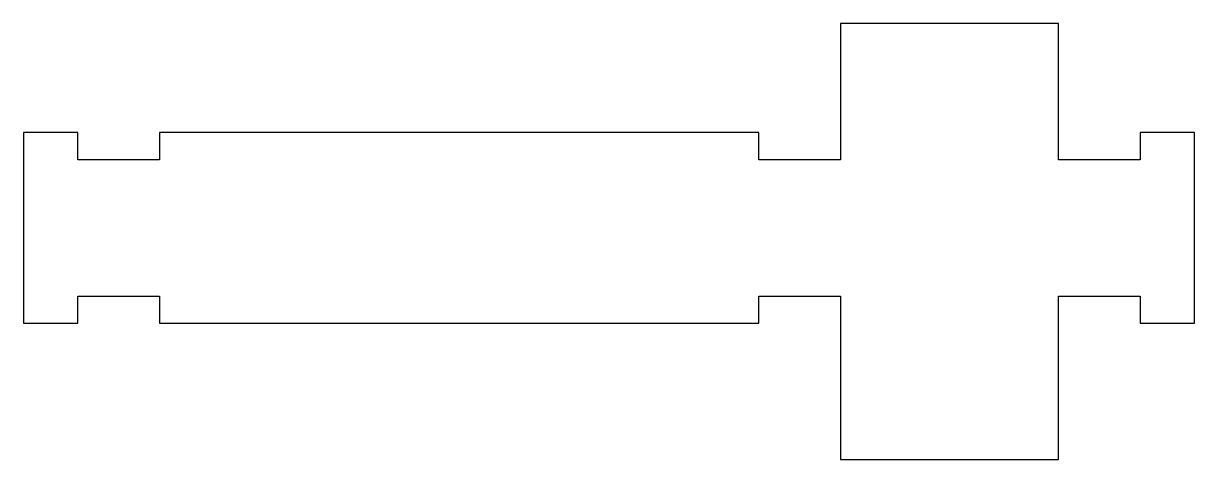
# Model space of a CAD drawing. Header units: millimetres. Extents: x -38 to 5, y -35.7 to -19.7.
import ezdxf

# ---------------------------------------------------------------- set-up
doc = ezdxf.new("R2010")
doc.units = ezdxf.units.MM

msp = doc.modelspace()

# ---------------------------------------------------------------- linework, layer by layer
msp.add_lwpolyline([(-37.98, -30.693), (-35.98, -30.693), (-35.98, -29.693), (-32.98, -29.693), (-32.98, -30.693), (-10.98, -30.693), (-10.98, -29.693), (-7.98, -29.693), (-7.98, -35.693), (0.02, -35.693), (0.02, -29.693), (3.02, -29.693), (3.02, -30.693), (5.02, -30.693), (5.02, -23.693), (3.02, -23.693), (3.02, -24.693), (0.02, -24.693), (0.02, -19.693), (-7.98, -19.693), (-7.98, -24.693), (-10.98, -24.693), (-10.98, -23.693), (-32.98, -23.693), (-32.98, -24.693), (-35.98, -24.693), (-35.98, -23.693), (-37.98, -23.693)], close=True)

doc.saveas('drawing.dxf')
